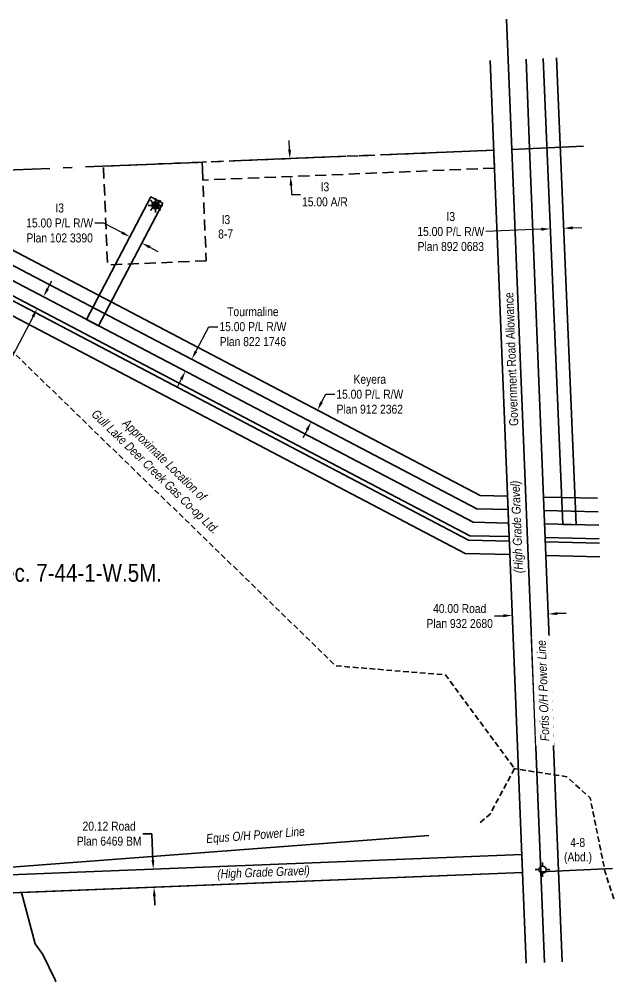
# Model space of a CAD drawing. Extents: x 686576 to 694196, y 5850445 to 5855412.
# Drawn here: x 693534 to 694196, y 5850522 to 5851594 of the extents above; entities that cross this region are included whole.
import ezdxf
from ezdxf.enums import TextEntityAlignment as Align

# ---------------------------------------------------------------- set-up
doc = ezdxf.new("R2010")
doc.units = 0
doc.header["$LTSCALE"] = 5
doc.header["$PDSIZE"] = 0.5
for name, pattern in [('foc-ACCESSROAD', [3.75, 2.5, -1.25]), ('foc-QUARTERLINE', [33, 25, -3, 2, -3]), ('UG_PIPE', [1.875, 1.25, -0.625])]:
    doc.linetypes.add(name, pattern=pattern)
doc.layers.get('Defpoints').update_dxf_attribs({"color": 9})
for name, color, linetype in [('AS-PIPE-UG', 44, 'UG_PIPE'), ('AS-PIPE-UG-T', 44, 'Continuous'), ('AS-POWER', 104, 'foc-POWER'), ('AS-POWER-T', 104, 'Continuous'), ('AS-TELUS', 224, 'foc-TEL'), ('C-SYMBOL', 7, 'Continuous'), ('F-AR', 190, 'foc-ACCESSROAD'), ('F-RW', 190, 'Continuous'), ('F-WS', 190, 'foc-ACCESSROAD'), ('F-WS-S', 190, 'Continuous'), ('L-QSEC', 8, 'foc-QUARTERLINE'), ('L-ROAD-T', 7, 'Continuous'), ('L-SEC', 7, 'Continuous'), ('L-TITLEDB', 4, 'Continuous'), ('L-TITLEDB-T', 4, 'Continuous'), ('T-WATER', 160, 'Continuous')]:
    doc.layers.add(name, color=color, linetype=linetype)
for name, color, linetype, lineweight in [('F-AR-T', 190, 'Continuous', 9), ('F-RW-T', 190, 'Continuous', 9), ('F-WS-T', 190, 'Continuous', 9), ('T-TEXT', 48, 'Continuous', 18)]:
    doc.layers.add(name, color=color, linetype=linetype, lineweight=lineweight)
doc.styles.add('175L', font='ARIALN.TTF', dxfattribs={"height": 20})
doc.styles.add('80CG', font='ARIALN.TTF', dxfattribs={"height": 10})
doc.styles.add('80L', font='ARIALN.TTF', dxfattribs={"height": 10})
doc.styles.add('80LS', font='ARIALNI.TTF', dxfattribs={"height": 10})
doc.styles.add('foc-LtypeFont', font='ARIALN.TTF', dxfattribs={"height": 7.35})
doc.linetypes.add('foc-POWER', pattern='A,6,-1,["P",foc-LtypeFont,S=0.2,R=0,X=-0.625,Y=-0.75],-1.24,4', length=12.24)
doc.linetypes.add('foc-POWER-NOLINE', pattern='A,0,-4,["P",foc-LtypeFont,S=0.2,R=0,X=-0.625,Y=-0.75],-8.24', length=12.24)
doc.linetypes.add('foc-TEL', pattern='A,2,-1,["T",foc-LtypeFont,S=0.2,R=0,X=-0.425,Y=-0.75],-1.24,8', length=12.24)
doc.linetypes.add('foc-TEL-NOLINE', pattern='A,0,-2,["T",foc-LtypeFont,S=0.2,R=0,X=-0.425,Y=-0.75],-10.24', length=12.24)
doc.linetypes.add('foc-TOPO-flowdirection-NOLINE', pattern='A,0,[">",foc-LtypeFont,S=0.3,R=0,X=0,Y=-0.945],-20,[">",foc-LtypeFont,S=0.3,R=0,X=0,Y=-0.945],0', length=20)
doc.dimstyles.new('Compass 5 000', dxfattribs={"dimscale": 5, "dimtxt": 9, "dimasz": 2, "dimexe": 0.2, "dimexo": 0.0625, "dimgap": 0.5, "dimtad": 0, "dimtih": 1, "dimtoh": 1, "dimzin": 0, "dimdsep": 46, "dimtxsty": '80CG', "dimcen": 0.1, "dimse1": 1, "dimse2": 1, "dimclrd": 256, "dimclrt": 256, "dimaunit": 1, "dimadec": 4, "dimazin": 0, "dimtfac": 0.06, "dimtofl": 0, "dimtmove": 0, "dimatfit": 1, "dimfxl": 0.2, "dimtolj": 1, "dimtzin": 0, "dimlwd": -1, "dimarcsym": 0})

# ---------------------------------------------------------------- blocks, each defined once
blk = doc.blocks.new('*D64')
at = {"layer": 'Defpoints', "color": 0, "transparency": 16777216}
for p in [(693877.1, 5851440.8), (693835.9, 5851419), (693877.9, 5851420.8)]:
    blk.add_point(p, dxfattribs=at)
at = {"layer": 'F-AR-T', "transparency": 16777216}
for p, q in [((693834.6, 5851449), (693834.2, 5851459)), ((693836.3, 5851409), (693836.7, 5851399.1)), ((693836.7, 5851399.1), (693846.7, 5851399.1))]:
    blk.add_line(p, q, dxfattribs=at)
for points in [[(693836.3, 5851449.1), (693833, 5851448.9), (693835, 5851439)], [(693837.9, 5851409.1), (693834.6, 5851409), (693835.9, 5851419)]]:
    blk.add_solid(points, dxfattribs=at)
at = {"layer": 'F-AR-T', "transparency": 16777216, "insert": (693874, 5851399.1), "char_height": 10, "attachment_point": 5, "style": '80CG'}
blk.add_mtext('\\A1;I3\\P15.00 A/R', dxfattribs=at)
blk = doc.blocks.new('*D86')
at = {"layer": 'Defpoints', "color": 0, "transparency": 16777216}
for p in [(693725.6, 5851215.3), (693742.7, 5851206.3), (693735.7, 5851193)]:
    blk.add_point(p, dxfattribs=at)
at = {"layer": 'F-RW-T', "transparency": 16777216}
for p, q in [((693730.2, 5851224.2), (693744.7, 5851251.7)), ((693744.7, 5851251.7), (693754.7, 5851251.7)), ((693714, 5851193.2), (693709.3, 5851184.3))]:
    blk.add_line(p, q, dxfattribs=at)
for points in [[(693728.8, 5851224.9), (693731.7, 5851223.4), (693725.6, 5851215.3)], [(693712.5, 5851193.9), (693715.4, 5851192.4), (693718.6, 5851202)]]:
    blk.add_solid(points, dxfattribs=at)
at = {"layer": 'F-RW-T', "transparency": 16777216, "insert": (693793.8, 5851251.7), "char_height": 10, "attachment_point": 5, "style": '80CG'}
blk.add_mtext('\\A1;Tourmaline\\P15.00 P/L R/W\\PPlan 822 1746', dxfattribs=at)
blk = doc.blocks.new('*D89')
at = {"layer": 'Defpoints', "color": 0, "transparency": 16777216}
for p in [(693672.6, 5851382), (693685.9, 5851375), (693670.1, 5851344.9)]:
    blk.add_point(p, dxfattribs=at)
at = {"layer": 'F-RW-T', "transparency": 16777216}
for p, q in [((693627.6, 5851367.2), (693617.6, 5851367.2)), ((693648, 5851356.5), (693627.6, 5851367.2)), ((693679, 5851340.3), (693687.8, 5851335.6))]:
    blk.add_line(p, q, dxfattribs=at)
for points in [[(693648.7, 5851358), (693647.2, 5851355.1), (693656.8, 5851351.9)], [(693679.8, 5851341.8), (693678.2, 5851338.8), (693670.1, 5851344.9)]]:
    blk.add_solid(points, dxfattribs=at)
at = {"layer": 'F-RW-T', "transparency": 16777216, "insert": (693578.6, 5851367.2), "char_height": 10, "attachment_point": 5, "style": '80CG'}
blk.add_mtext('\\A1;I3\\P15.00 P/L R/W\\PPlan 102 3390', dxfattribs=at)
blk = doc.blocks.new('*D91')
at = {"layer": 'Defpoints', "color": 0, "transparency": 16777216}
for p in [(693562.7, 5851283.8), (693553.5, 5851271.7), (693555.7, 5851270.6)]:
    blk.add_point(p, dxfattribs=at)
at = {"layer": 'F-RW-T', "transparency": 16777216}
for p, q in [((693565.1, 5851293.9), (693569.8, 5851302.7)), ((693548.9, 5851262.9), (693521.5, 5851210.6)), ((693521.5, 5851210.6), (693511.5, 5851210.6))]:
    blk.add_line(p, q, dxfattribs=at)
for points in [[(693563.7, 5851294.6), (693566.6, 5851293.1), (693560.5, 5851285)], [(693547.4, 5851263.6), (693550.3, 5851262.1), (693553.5, 5851271.7)]]:
    blk.add_solid(points, dxfattribs=at)
at = {"layer": 'F-RW-T', "transparency": 16777216, "insert": (693472.4, 5851210.6), "char_height": 10, "attachment_point": 5, "style": '80CG'}
blk.add_mtext('\\A1;I3\\P15.00 P/L R/W\\PPlan 842 2244', dxfattribs=at)
blk = doc.blocks.new('*D92')
at = {"layer": 'Defpoints', "color": 0, "transparency": 16777216}
for p in [(693859.8, 5851161.8), (693865.7, 5851158.7), (693852.9, 5851148.5)]:
    blk.add_point(p, dxfattribs=at)
at = {"layer": 'F-RW-T', "transparency": 16777216}
for p, q in [((693870.3, 5851167.6), (693875, 5851176.4)), ((693875, 5851176.4), (693885, 5851176.4)), ((693854.1, 5851136.6), (693849.4, 5851127.7))]:
    blk.add_line(p, q, dxfattribs=at)
for points in [[(693868.8, 5851168.4), (693871.8, 5851166.8), (693865.7, 5851158.7)], [(693852.6, 5851137.4), (693855.5, 5851135.8), (693858.7, 5851145.5)]]:
    blk.add_solid(points, dxfattribs=at)
at = {"layer": 'F-RW-T', "transparency": 16777216, "insert": (693924, 5851176.4), "char_height": 10, "attachment_point": 5, "style": '80CG'}
blk.add_mtext('\\A1;Keyera\\P15.00 P/L R/W\\PPlan 912 2362', dxfattribs=at)
blk = doc.blocks.new('*D95')
at = {"layer": 'Defpoints', "color": 0, "transparency": 16777216}
for p in [(694124.7, 5851367), (694125, 5851360.7), (694139.7, 5851367.7)]:
    blk.add_point(p, dxfattribs=at)
at = {"layer": 'F-RW-T', "transparency": 16777216}
for p, q in [((694115, 5851360.3), (694053.3, 5851357.7)), ((694150, 5851361.8), (694160, 5851362.2))]:
    blk.add_line(p, q, dxfattribs=at)
for points in [[(694114.9, 5851362), (694115.1, 5851358.6), (694125, 5851360.7)], [(694149.9, 5851363.5), (694150, 5851360.1), (694140, 5851361.4)]]:
    blk.add_solid(points, dxfattribs=at)
at = {"layer": 'F-RW-T', "transparency": 16777216, "insert": (694014.2, 5851357.7), "char_height": 10, "attachment_point": 5, "style": '80CG'}
blk.add_mtext('\\A1;I3\\P15.00 P/L R/W\\PPlan 892 0683', dxfattribs=at)
blk = doc.blocks.new('*D98')
at = {"layer": 'Defpoints', "color": 0, "transparency": 16777216}
for p in [(694082.8, 5850930.1), (694084.7, 5850882.7), (694124.6, 5850884.3)]:
    blk.add_point(p, dxfattribs=at)
at = {"layer": 'L-TITLEDB-T', "transparency": 16777216}
for p, q in [((694132.7, 5850932), (694142.7, 5850932.4)), ((694072.8, 5850929.7), (694062.8, 5850929.3))]:
    blk.add_line(p, q, dxfattribs=at)
for points in [[(694072.7, 5850931.3), (694072.9, 5850928), (694082.8, 5850930.1)], [(694132.7, 5850933.7), (694132.8, 5850930.4), (694122.7, 5850931.6)]]:
    blk.add_solid(points, dxfattribs=at)
at = {"layer": 'L-TITLEDB-T', "transparency": 16777216, "insert": (694024.1, 5850929.3), "char_height": 10, "attachment_point": 5, "style": '80CG'}
blk.add_mtext('\\A1;40.00 Road\\PPlan 932 2680 ', dxfattribs=at)
blk = doc.blocks.new('*D101')
at = {"layer": 'Defpoints', "color": 0, "transparency": 16777216}
for p in [(693646.6, 5850645.8), (693682.9, 5850647.3), (693647.4, 5850625.7)]:
    blk.add_point(p, dxfattribs=at)
at = {"layer": 'L-TITLEDB-T', "transparency": 16777216}
for p, q in [((693681.3, 5850686.8), (693671.3, 5850686.8)), ((693682.5, 5850657.3), (693681.3, 5850686.8)), ((693684.1, 5850617.2), (693684.5, 5850607.2))]:
    blk.add_line(p, q, dxfattribs=at)
for points in [[(693684.1, 5850657.3), (693680.8, 5850657.2), (693682.9, 5850647.3)], [(693685.7, 5850617.2), (693682.4, 5850617.1), (693683.7, 5850627.2)]]:
    blk.add_solid(points, dxfattribs=at)
at = {"layer": 'L-TITLEDB-T', "transparency": 16777216, "insert": (693633.7, 5850686.8), "char_height": 10, "attachment_point": 5, "style": '80CG'}
blk.add_mtext('\\A1;20.12 Road\\PPlan 6469 BM', dxfattribs=at)
blk = doc.blocks.new('GAS')
h = blk.add_hatch(color=255)
h.dxf.hatch_style = 1
edge = h.paths.add_edge_path()
edge.add_arc((0, 0), 0.9, 0, 360)
for p, q in [((-0.81, 0), (-1.62, 0)), ((-0.57, 0.57), (-1.14, 1.14)), ((0, 0.81), (0, 1.62)), ((0.57, 0.57), (1.14, 1.14)), ((1.62, 0), (0.81, 0)), ((-0.57, -0.57), (-1.14, -1.14)), ((0, -0.81), (0, -1.62)), ((1.14, -1.14), (0.57, -0.57))]:
    blk.add_line(p, q)
blk.add_circle((0, 0), 0.8)
blk = doc.blocks.new('GABD')
for p, q in [((-0.81, 0), (-1.62, 0)), ((0, 0.81), (0, 1.62)), ((1.62, 0), (0.81, 0)), ((0, -0.81), (0, -1.62))]:
    blk.add_line(p, q)
blk.add_circle((0, 0), 0.8)

msp = doc.modelspace()

# ---------------------------------------------------------------- linework, layer by layer
at = {"layer": 'AS-PIPE-UG', "flags": 128}
for points in [[(693080.541, 5851508.078), (693159.929, 5851399.347), (693417.509, 5851414.26), (693433.662, 5851391.465), (693423.916, 5851323.402), (693885.983, 5850873.862), (694008.459, 5850863.707), (694085.068, 5850759.277)], [(694085.068, 5850759.277), (694058.339, 5850709.128), (694046.979, 5850699.126)], [(694195.687, 5850614.261), (694186.226, 5850643.906), (694169.375, 5850726.748), (694143.506, 5850750.247), (694085.068, 5850759.277)]]:
    msp.add_lwpolyline(points, dxfattribs=at)
at = {"layer": 'AS-POWER', "linetype": 'foc-POWER-NOLINE', "flags": 128}
msp.add_lwpolyline([(694118.417, 5850543.168), (694114.318, 5850644.46), (694082.172, 5851449.249), (694076.397, 5851594.254)], dxfattribs=at)
at = {"layer": 'AS-POWER', "linetype": 'foc-POWER', "flags": 128}
msp.add_lwpolyline([(692485.728, 5850606.45), (692542.929, 5850601.728), (693289.764, 5850631.564), (693989.616, 5850684.969)], dxfattribs=at)
at = {"layer": 'AS-TELUS', "linetype": 'foc-TEL-NOLINE'}
for p in [(692466.686, 5850578.549), (694098.314, 5850542.381)]:
    msp.add_line(p, (694094.222, 5850643.568), dxfattribs=at)
at = {"layer": 'F-AR', "flags": 128}
msp.add_lwpolyline([(694062.898, 5851428.378), (693738.132, 5851415.021), (693737.31, 5851435.004), (694062.076, 5851448.361)], close=True, dxfattribs=at)
at = {"layer": 'F-RW', "flags": 128}
for points in [[(694131.945, 5851551.321), (694153.949, 5851031.072), (694138.922, 5851031.427), (694116.959, 5851550.705)], [(693126.448, 5851509.966), (693127.061, 5851507.53), (693179.48, 5851397.128), (693184.667, 5851386.204), (693422.216, 5851374.484), (694043.107, 5851048.694), (694078.052, 5851047.867)], [(694078.052, 5851047.867), (694077.451, 5851062.884), (694046.968, 5851063.605), (693426.258, 5851389.302), (693194.368, 5851400.744), (693166.744, 5851458.923), (693142.201, 5851510.614)], [(692455.585, 5851379.326), (692456.17, 5851364.339), (692945.225, 5851383), (693004.36, 5851380.082), (693418.175, 5851359.666), (694039.248, 5851033.781), (694078.652, 5851032.847), (694078.149, 5851045.965), (694078.052, 5851047.867), (694043.107, 5851048.694), (693422.216, 5851374.484), (692945.308, 5851398.013), (692455.585, 5851379.326)], [(693621.847, 5851252.827), (693693.394, 5851389.323), (693680.111, 5851396.304), (693608.563, 5851259.811), (693621.847, 5851252.827)], [(694079.45, 5851012.848), (694080.052, 5850997.811), (694030.245, 5850998.986), (693437.328, 5851310.093), (693256.573, 5851319.303), (693185.718, 5851373.813), (693194.863, 5851385.702), (693262.009, 5851334.045), (693441.381, 5851324.905), (694034.103, 5851013.898), (694079.45, 5851012.848)], [(692897.913, 5851225.639), (692910.261, 5851217.127), (693008.631, 5851359.849), (693260.416, 5851347.441), (693412.857, 5851339.906), (693414.196, 5851344.816), (694035.389, 5851018.869), (694079.25, 5851017.834), (694078.652, 5851032.847), (694078.652, 5851032.847), (694039.248, 5851033.781), (693418.175, 5851359.666), (693004.36, 5851380.082), (692897.913, 5851225.639)], [(694117.517, 5851061.939), (694177.748, 5851060.517)], [(694118.117, 5851046.921), (694178.352, 5851045.499)], [(694118.717, 5851031.902), (694178.955, 5851030.48)], [(694119.319, 5851016.885), (694179.559, 5851015.463)], [(694119.519, 5851011.878), (694179.76, 5851010.457)], [(694120.121, 5850996.861), (694180.364, 5850995.44)]]:
    msp.add_lwpolyline(points, dxfattribs=at)
at = {"layer": 'F-WS', "flags": 128}
msp.add_lwpolyline([(693741.831, 5851325.097), (693631.924, 5851320.577), (693627.403, 5851430.484), (693737.31, 5851435.004)], close=True, dxfattribs=at)
at = {"layer": 'L-QSEC', "flags": 128}
for points in [[(694062.076, 5851448.361), (693258.824, 5851415.324)], [(694082.172, 5851449.249), (694161.98, 5851452.773)]]:
    msp.add_lwpolyline(points, dxfattribs=at)
at = {"layer": 'L-SEC', "flags": 128}
for points in [[(694094.222, 5850643.568), (694078.149, 5851045.965), (694058.115, 5851548.285)], [(694078.196, 5851549.111), (694082.172, 5851449.249), (694114.318, 5850644.46)], [(692486.785, 5850579.352), (693290.557, 5850611.46), (694094.222, 5850643.568)], [(694094.222, 5850643.568), (694098.316, 5850542.381)], [(694114.318, 5850644.46), (694194.33, 5850648.009)], [(694118.416, 5850543.168), (694114.318, 5850644.46)]]:
    msp.add_lwpolyline(points, dxfattribs=at)
at = {"layer": 'L-TITLEDB', "flags": 128}
for points in [[(694118.417, 5850543.168), (694114.318, 5850644.46), (694082.172, 5851449.25), (694078.195, 5851549.111)], [(694098.06, 5851549.928), (694102.034, 5851450.127), (694120.121, 5850996.861), (694134.18, 5850645.342), (694138.277, 5850543.946)], [(692486, 5850599.453), (692486.785, 5850579.352), (692623.531, 5850584.817), (693496.025, 5850619.672), (694094.222, 5850643.569), (694093.419, 5850663.669), (693457.615, 5850638.271), (692486, 5850599.453)]]:
    msp.add_lwpolyline(points, dxfattribs=at)
at = {"layer": 'T-WATER'}
msp.add_lwpolyline([(693536.233, 5850621.373), (693551.259, 5850564.022), (693559.896, 5850552.32), (693573.696, 5850524.068), (693574.429, 5850521.861)], dxfattribs=at)
at = {"layer": 'T-WATER', "linetype": 'foc-TOPO-flowdirection-NOLINE', "flags": 128}
msp.add_lwpolyline([(693536.233, 5850621.373), (693551.259, 5850564.022), (693559.896, 5850552.32), (693573.696, 5850524.068), (693574.429, 5850521.861)], dxfattribs=at)

# ---------------------------------------------------------------- block references
at = {"layer": 'F-WS-S', "color": 6, "xscale": 4.99999999999996, "yscale": 4.99999999999996, "zscale": 4.99999999999996}
for name, p in [('GAS', (693685.343, 5851386.901)), ('GABD', (694116.424, 5850646.768))]:
    msp.add_blockref(name, p, dxfattribs=at)

# ---------------------------------------------------------------- texts
at = {"layer": 'AS-PIPE-UG-T', "insert": (693631.41, 5851172.781), "char_height": 10, "attachment_point": 1, "rotation": 315.787295, "style": '175L'}
msp.add_mtext_dynamic_manual_height_columns('\\pi32.46556;{\\fArial Narrow|b0|i1|c0|p34;Approximate Location of \\P\\pi0.59653;Gull Lake Deer Creek Gas Co-op Ltd.}', width=189.97205, gutter_width=99.99, heights=[0], dxfattribs=at)
at = {"layer": 'C-SYMBOL', "color": 3, "style": '175L'}
msp.add_text('S.E.1/4 Sec. 7-44-1-W.5M.', height=20, dxfattribs=at).set_placement((693555.687, 5850961.48), align=Align.BOTTOM_CENTER)
at = {"layer": 'F-WS-T', "insert": (693751.662, 5851376.042), "char_height": 9.99901, "width": 22.48063, "attachment_point": 1, "line_spacing_factor": 0.961801, "style": '80L'}
msp.add_mtext('\\pi7.28095;I3\\P\\pi3.46482;8-7', dxfattribs=at)
at = {"layer": 'L-ROAD-T', "style": '80L'}
msp.add_text('Government Road Allowance', height=10, rotation=92.159248, dxfattribs=at).set_placement((694081.624, 5851215.528), align=Align.MIDDLE_CENTER)
at = {"layer": 'T-TEXT', "style": '80LS'}
for rotation, p in [(92.159574, (694087.69, 5851028.644)), (2.287537, (693805.565, 5850643.976))]:
    msp.add_text('(High Grade Gravel)', height=10, rotation=rotation, dxfattribs=at).set_placement(p, align=Align.MIDDLE_CENTER)

# ---------------------------------------------------------------- dimensions: what is measured, and where the dimension line sits
at = {"layer": 'F-AR-T', "color": 6}
dim = msp.add_linear_dim(base=(693835.858, 5851419.04), p1=(693877.118, 5851440.754), p2=(693877.94, 5851420.771), angle=272.355197, text='I3\\P15.00 A/R', dimstyle='Compass 5 000', dxfattribs=at)
dim.commit()
dim.dimension.update_dxf_attribs({"geometry": '*D64', "text_midpoint": (693873.962, 5851399.057), "dimtype": 161})
at = {"layer": 'F-RW-T', "color": 6}
for base, p1, p2, angle, text, picture, middle in [((693670.123, 5851344.929), (693672.604, 5851381.983), (693685.895, 5851375.017), 332.336386, 'I3\\P15.00 P/L R/W\\PPlan 102 3390', '*D89', (693578.552, 5851367.2)), ((694124.994, 5851360.731), (694139.712, 5851367.673), (694124.727, 5851367.039), 182.42192, 'I3\\P15.00 P/L R/W\\PPlan 892 0683', '*D95', (694014.182, 5851357.697)), ((693725.587, 5851215.302), (693735.739, 5851193.036), (693742.709, 5851206.318), 62.313294, 'Tourmaline\\P15.00 P/L R/W\\PPlan 822 1746', '*D86', (693793.795, 5851251.745)), ((693553.511, 5851271.716), (693562.666, 5851283.85), (693555.698, 5851270.568), 242.313495, 'I3\\P15.00 P/L R/W\\PPlan 842 2244', '*D91', (693472.374, 5851210.632))]:
    dim = msp.add_linear_dim(base=base, p1=p1, p2=p2, angle=angle, text=text, dimstyle='Compass 5 000', dxfattribs=at)
    dim.commit()
    dim.dimension.update_dxf_attribs({"geometry": picture, "text_midpoint": middle, "dimtype": 161})
dim = msp.add_aligned_dim(p1=(693852.851, 5851148.524), p2=(693859.82, 5851161.804), distance=-6.607, text='Keyera\\P15.00 P/L R/W\\PPlan 912 2362', dimstyle='Compass 5 000', dxfattribs=at)
dim.commit()
dim.dimension.update_dxf_attribs({"geometry": '*D92', "text_midpoint": (693924.049, 5851176.444)})
at = {"layer": 'L-TITLEDB-T', "color": 6}
for base, p1, p2, angle, text, picture, middle in [((694082.779, 5850930.054), (694124.623, 5850884.292), (694084.671, 5850882.696), 182.287374, '40.00 Road\\PPlan 932 2680 ', '*D98', (694024.071, 5850929.256)), ((693682.877, 5850647.269), (693647.419, 5850625.72), (693646.616, 5850645.821), 92.287537, '20.12 Road\\PPlan 6469 BM', '*D101', (693633.687, 5850686.766))]:
    dim = msp.add_linear_dim(base=base, p1=p1, p2=p2, angle=angle, text=text, dimstyle='Compass 5 000', dxfattribs=at)
    dim.commit()
    dim.dimension.update_dxf_attribs({"geometry": picture, "text_midpoint": middle, "dimtype": 161})

# ---------------------------------------------------------------- next in the draw order: texts
at = {"layer": 'AS-POWER-T', "char_height": 9.99272, "attachment_point": 1, "style": '80L', "bg_fill": 2}
for s, width, insert, rotation in [('{\\fArial Narrow|b0|i1|c0|p34;Fortis O/H Power Line}', 112.40807, (694114.152, 5850789.723), 92.169403), ('{\\fArial Narrow|b0|i1|c0|p34;Equs O/H Power Line}', 116.22483, (693741.387, 5850686.264), 4.363769)]:
    msp.add_mtext_dynamic_manual_height_columns(s, width=width, gutter_width=49.995, heights=[0], dxfattribs=dict(at, insert=insert, rotation=rotation))
at = {"layer": 'F-WS-T', "insert": (694139.916, 5850682.035), "char_height": 9.99901, "width": 30.59795, "attachment_point": 1, "line_spacing_factor": 0.961801, "style": '80L', "bg_fill": 3, "box_fill_scale": 1.15, "bg_fill_color": 256, "bg_fill_true_color": 256, "bg_fill_transparency": 0}
msp.add_mtext('\\pi7.34615;4-8\\P\\pi0.39595;(Abd.)', dxfattribs=at)

doc.saveas('drawing.dxf')
